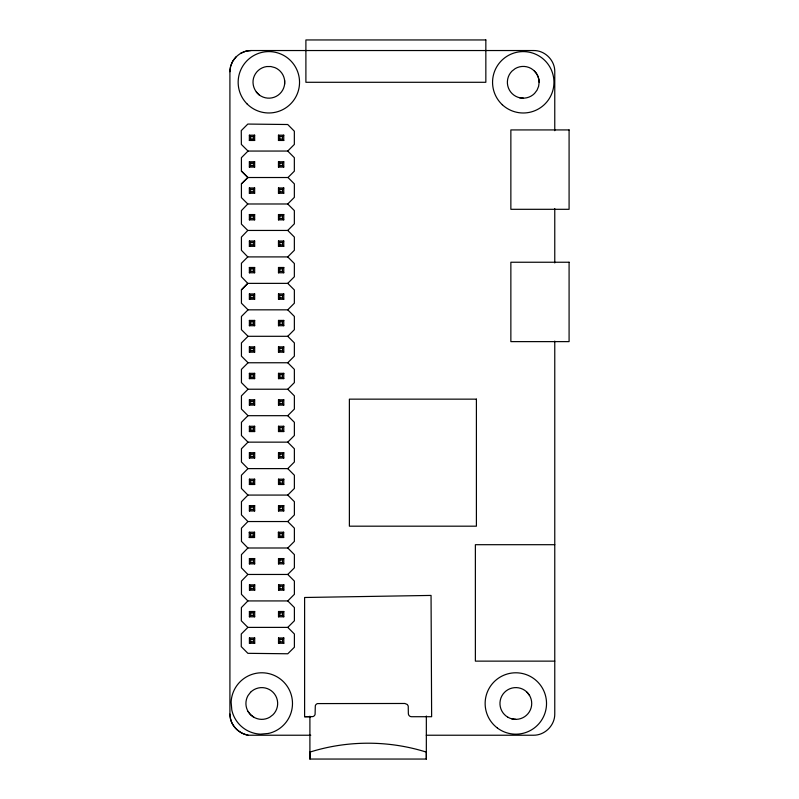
<?xml version="1.0" encoding="UTF-8"?>
<svg xmlns="http://www.w3.org/2000/svg" width="799" height="799" viewBox="0 0 799 799"><rect width="100%" height="100%" fill="white"/><g stroke="black" fill="none" stroke-linecap="round" stroke-linejoin="round"><path stroke-width="1.2" d="M426.346 716.014L426.336 759.05L309.902 759.05L309.902 716.174M310.771 735.23L248.249 735.23C238.032 733.482 229.643 724.214 229.922 713.697L229.912 71.71C229.842 60.384 239.74 50.477 251.066 50.537L533.592 50.537C544.918 50.297 554.995 60.394 554.766 71.71L554.766 130.706M539.135 82.167L538.626 86.272L537.068 90.117L534.571 93.423A15.88 15.88 0 0 1 512.119 93.613A15.88 15.88 0 0 1 511.939 71.151L515.205 68.604A15.88 15.88 0 0 1 531.085 68.474C535.899 71.311 538.995 76.574 539.135 82.167A15.88 15.88 0 0 0 534.391 70.971M229.912 71.71L230.641 66.227L232.749 61.124L236.114 56.739M248.04 151.061L241.368 144.439L241.268 130.607L247.83 124.065L287.73 124.514L294.342 131.206L294.342 144.439L287.73 151.051L248.04 151.061L241.418 157.673L241.418 171.176L247.77 177.518L288 177.518L294.352 183.87L294.352 197.363L287.73 203.985L247.78 203.985L241.428 210.596L241.428 224.1L247.78 230.452L287.74 230.442L294.352 237.063L294.352 250.287L287.74 256.908L247.78 256.908L241.428 263.261L241.428 276.754L247.78 283.375L287.74 283.365L294.362 289.987L294.362 303.221L287.74 309.832L248.05 309.832L241.438 316.454L241.438 329.687L248.05 336.299L287.75 336.299L294.362 342.911L294.362 356.144L287.75 362.756L248.06 362.766L241.438 369.378L241.438 382.611L248.03 389.223L287.75 389.223L294.372 382.601L294.362 369.378L287.75 362.756M247.78 230.452L241.428 237.063L241.428 250.297L247.78 256.908M241.428 289.987L247.78 283.375L241.428 289.727L241.438 303.221L248.05 309.832M287.77 600.928L294.392 594.306L294.382 581.073L287.77 574.461L247.87 574.461L241.458 581.083L241.458 594.316L247.88 600.928L287.77 600.928L294.392 607.54L294.392 620.773L287.77 627.385L247.88 627.395L241.268 634.006L241.268 646.631L247.88 653.322L287.78 653.772L294.392 647.23L294.392 633.997L287.77 627.385M247.9 548.004L241.458 541.382L241.458 528.159L247.92 521.537L287.76 521.537L294.382 528.149L294.382 541.382L287.77 547.994L247.9 548.004L241.458 554.616L241.458 567.849L247.87 574.461M247.88 600.928L241.408 607.54L241.318 620.773L247.88 627.395M287.76 521.537L294.382 514.916L294.382 501.682L287.76 495.07L247.94 495.08L241.448 501.692L241.458 514.926L247.92 521.537M287.75 389.223L294.372 395.835L294.372 409.068L287.75 415.68L248.01 415.69L241.448 422.301L241.448 435.535L247.99 442.147L287.76 442.147L294.372 448.758L294.372 461.992L287.76 468.613L247.96 468.613L241.448 475.225L241.448 488.459L247.94 495.08M247.99 442.147L241.448 448.768L241.448 462.002L247.96 468.613M248.03 389.223L241.438 395.845L241.448 409.068L248.01 415.69M249.358 140.464L250.676 139.146L250.676 136.499L249.358 135.181L254.651 135.181L254.651 140.464L249.358 140.464L249.358 135.181M250.676 136.499L253.323 136.499L254.651 135.181M249.358 167.061L250.686 165.743L250.686 163.096L249.358 161.768L254.651 161.768L254.651 167.061L249.358 167.061L249.358 161.768M254.651 167.061L253.333 165.743L253.333 163.096L254.651 161.768M278.461 140.464L279.79 139.146L279.79 136.499L278.461 135.181L278.461 140.464L283.755 140.464L283.755 135.181L278.461 135.181M279.79 136.499L282.437 136.499L283.755 135.181M247.78 203.985L241.428 197.633L241.418 183.87L247.77 177.518M249.358 193.258L250.686 191.94L253.333 191.94L254.651 193.258L249.358 193.258L249.358 187.975L254.651 187.975L254.651 193.258M253.333 191.94L253.333 189.293L254.651 187.975M278.471 167.061L279.79 165.743L282.437 165.743L283.765 167.061L278.471 167.061L278.471 161.768L283.765 161.768L283.765 167.061M282.437 165.743L282.437 163.096L283.765 161.768M288 177.518L294.342 171.166L294.342 157.673L287.73 151.051M249.368 219.855L250.686 218.536L253.333 218.536L254.661 219.855L249.368 219.855L249.368 214.561L254.661 214.561L254.661 219.855M253.333 218.536L253.333 215.89L254.661 214.561M278.471 193.258L279.79 191.94L282.437 191.94L283.765 193.258L278.471 193.258L278.471 187.975L283.765 187.975L283.765 193.258M282.437 191.94L282.437 189.293L283.765 187.975M249.368 246.322L250.686 244.993L253.333 244.993L254.661 246.322L249.368 246.322L249.368 241.028L254.661 241.028L254.661 246.322M253.333 244.993L253.333 242.347L254.661 241.028M278.471 219.855L279.8 218.536L282.447 218.536L283.765 219.855L283.765 214.561L278.471 214.561L278.471 219.855L283.765 219.855M282.447 218.536L282.447 215.89L283.765 214.561M287.74 230.442L294.352 223.83L294.352 210.596L287.73 203.985M249.368 272.779L250.696 271.46L253.343 271.46L254.661 272.779L249.368 272.779L249.368 267.495L254.661 267.495L254.661 272.779M253.343 271.46L253.343 268.814L254.661 267.495M278.471 246.322L279.8 244.993L282.447 244.993L283.765 246.322L278.471 246.322L278.471 241.028L283.765 241.028L283.765 246.322M282.447 244.993L282.447 242.347L283.765 241.028M249.368 299.245L250.696 297.927L253.343 297.927L254.661 299.245L249.368 299.245L249.368 293.952L254.661 293.952L254.661 299.245M253.343 297.927L253.343 295.28L254.661 293.952M278.481 272.779L279.8 271.46L282.447 271.46L283.775 272.779L278.481 272.779L278.481 267.495L283.775 267.495L283.775 272.779M282.447 271.46L282.447 268.814L283.775 267.495M287.74 283.365L294.352 276.754L294.352 263.52L287.74 256.908M249.378 325.712L250.696 324.384L253.343 324.384L254.671 325.712L254.671 320.419L249.378 320.419L249.378 325.712L254.671 325.712M253.343 324.384L253.343 321.737L254.671 320.419M278.481 299.245L279.8 297.927L282.447 297.927L283.775 299.245L283.775 293.952L278.481 293.952L278.481 299.245L283.775 299.245M282.447 297.927L282.447 295.28L283.775 293.952M248.05 336.299L241.438 342.911L241.438 356.144L248.06 362.766M249.378 352.169L250.696 350.851L253.343 350.851L254.671 352.169L249.378 352.169L249.378 346.876L254.671 346.876L254.671 352.169M253.343 350.851L253.343 348.204L254.671 346.876M278.481 325.712L279.81 324.384L279.81 321.737L278.481 320.419L283.775 320.419L283.775 325.712L278.481 325.712L278.481 320.419M283.775 325.712L282.456 324.384L282.456 321.737L283.775 320.419M287.75 336.299L294.362 329.677L294.362 316.444L287.74 309.832M249.378 378.636L250.706 377.308L253.353 377.308L254.671 378.636L249.378 378.636L249.378 373.343L254.671 373.343L254.671 378.636M253.353 377.308L253.353 374.661L254.671 373.343M278.481 352.169L279.81 350.851L282.456 350.851L283.775 352.169L283.775 346.876L278.481 346.876L278.481 352.169L283.775 352.169M282.456 350.851L282.456 348.204L283.775 346.876M249.378 405.093L250.706 403.775L253.353 403.775L254.671 405.093L249.378 405.093L249.378 399.81L254.671 399.81L254.671 405.093M253.353 403.775L253.353 401.128L254.671 399.81M278.491 378.636L279.81 377.308L282.456 377.308L283.785 378.636L283.785 373.343L278.491 373.343L278.491 378.636L283.785 378.636M282.456 377.308L282.456 374.661L283.785 373.343M249.388 431.56L250.706 430.242L253.353 430.242L254.681 431.56L249.388 431.56L249.388 426.267L254.681 426.267L254.681 431.56M253.353 430.242L253.353 427.595L254.681 426.267M278.491 405.093L279.81 403.775L282.456 403.775L283.785 405.093L283.785 399.81L278.491 399.81L278.491 405.093L283.785 405.093M282.456 403.775L282.456 401.128L283.785 399.81M249.388 458.027L250.706 456.698L253.353 456.698L254.681 458.027L249.388 458.027L249.388 452.733L254.681 452.733L254.681 458.027M253.353 456.698L253.353 454.052L254.681 452.733M278.491 431.56L279.82 430.242L282.466 430.242L283.785 431.56L278.491 431.56L278.491 426.267L283.785 426.267L283.785 431.56M282.466 430.242L282.466 427.595L283.785 426.267M287.76 442.147L294.372 435.525L294.372 422.301L287.75 415.68M249.388 484.484L250.716 483.165L253.363 483.165L254.681 484.484L254.681 479.19L249.388 479.19L249.388 484.484L254.681 484.484M253.363 483.165L253.363 480.519L254.681 479.19M278.491 458.027L279.82 456.698L282.466 456.698L283.785 458.027L278.491 458.027L278.491 452.733L283.785 452.733L283.785 458.027M282.466 456.698L282.466 454.052L283.785 452.733M249.388 510.951L250.716 509.622L253.363 509.622L254.681 510.951L254.681 505.657L249.388 505.657L249.388 510.951L254.681 510.951M253.363 509.622L253.363 506.975L254.681 505.657M278.501 484.484L279.82 483.165L282.466 483.165L283.795 484.484L283.795 479.19L278.501 479.19L278.501 484.484L283.795 484.484M282.466 483.165L282.466 480.519L283.795 479.19M287.76 495.07L294.382 488.459L294.372 475.225L287.76 468.613M249.268 537.517L250.596 536.189L253.243 536.189L254.561 537.517L254.561 532.224L249.268 532.224L249.268 537.517L254.561 537.517M253.243 536.189L253.243 533.542L254.561 532.224M278.501 510.951L279.82 509.622L282.466 509.622L283.795 510.951L278.501 510.951L278.501 505.657L283.795 505.657L283.795 510.951M282.466 509.622L282.466 506.975L283.795 505.657M249.398 563.874L250.716 562.556L250.716 559.909L249.398 558.581L249.398 563.874L254.691 563.874L254.691 558.581L249.398 558.581M254.691 563.874L253.363 562.556L253.363 559.909L254.691 558.581M278.382 537.517L279.7 536.189L282.347 536.189L283.675 537.517L278.382 537.517L278.382 532.224L283.675 532.224L283.675 537.517M282.347 536.189L282.347 533.542L283.675 532.224M249.458 590.151L250.776 588.823L253.423 588.823L254.751 590.151L249.458 590.151L249.458 584.858L254.751 584.858L254.751 590.151M253.423 588.823L253.423 586.186L254.751 584.858M278.501 563.874L279.83 562.556L282.476 562.556L283.795 563.874L278.501 563.874L278.501 558.581L283.795 558.581L283.795 563.874M282.476 562.556L282.476 559.909L283.795 558.581M287.77 574.461L294.382 567.839L294.382 554.616L287.77 547.994M249.398 616.798L250.726 615.48L253.373 615.48L254.691 616.798L254.691 611.505L249.398 611.505L249.398 616.798L254.691 616.798M253.373 615.48L253.373 612.833L254.691 611.505M278.561 590.151L279.89 588.823L282.536 588.823L283.855 590.151L278.561 590.151L278.561 584.858L283.855 584.858L283.855 590.151M282.536 588.823L282.536 586.186L283.855 584.858M249.408 643.265L250.726 641.937L250.726 639.29L249.408 637.972L249.408 643.265L254.701 643.265L254.701 637.972L249.408 637.972M250.726 639.29L253.373 639.29L254.701 637.972M278.511 616.798L279.83 615.48L282.476 615.48L283.805 616.798L283.805 611.505L278.511 611.505L278.511 616.798L283.805 616.798M282.476 615.48L282.476 612.833L283.805 611.505M278.511 643.265L279.84 641.937L279.84 639.29L278.511 637.972L283.805 637.972L283.805 643.265L278.511 643.265L278.511 637.972M283.805 643.265L282.486 641.937L282.486 639.29L283.805 637.972M241.418 183.87L248.04 177.518L241.418 170.906M240.499 53.373L245.603 51.256L251.086 50.537M304.609 716.713L312.838 716.603A3.176 3.176 0 0 0 315.086 714.356L315.305 705.837A3.176 3.176 0 0 1 317.553 703.589L404.853 703.48L407.32 704.498L408.229 706.066L408.349 713.537A3.176 3.176 0 0 0 411.525 716.713L431.63 716.713L431.051 595.425L304.609 597.492L304.609 716.713L310.781 716.713M250.676 139.146L253.323 139.146L254.651 140.464M279.79 139.146L282.437 139.146L283.755 140.464M250.686 163.096L253.333 163.096M278.471 161.768L279.79 163.096L282.437 163.096M250.686 165.743L253.333 165.743M249.358 187.975L250.686 189.293L253.333 189.293M278.471 187.975L279.79 189.293L282.437 189.293M249.368 214.561L250.686 215.89L253.333 215.89M278.471 214.561L279.8 215.89L282.447 215.89M249.368 241.028L250.686 242.347L253.333 242.347M278.471 241.028L279.8 242.347L282.447 242.347M249.368 267.495L250.696 268.814L253.343 268.814M278.481 267.495L279.8 268.814L282.447 268.814M249.368 293.952L250.696 295.28L253.343 295.28M278.481 293.952L279.8 295.28L282.447 295.28M249.378 320.419L250.696 321.737L253.343 321.737M279.81 321.737L282.456 321.737M279.81 324.384L282.456 324.384M249.378 346.876L250.696 348.204L253.343 348.204M278.481 346.876L279.81 348.204L282.456 348.204M249.378 373.343L250.706 374.661L253.353 374.661M278.491 373.343L279.81 374.661L282.456 374.661M249.378 399.81L250.706 401.128L253.353 401.128M278.491 399.81L279.81 401.128L282.456 401.128M249.388 426.267L250.706 427.595L253.353 427.595M278.491 426.267L279.82 427.595L282.466 427.595M249.388 452.733L250.706 454.052L253.353 454.052M278.491 452.733L279.82 454.052L282.466 454.052M249.388 479.19L250.716 480.519L253.363 480.519M278.501 479.19L279.82 480.519L282.466 480.519M249.388 505.657L250.716 506.975L253.363 506.975M278.501 505.657L279.82 506.975L282.466 506.975M249.268 532.224L250.596 533.542L253.243 533.542M278.382 532.224L279.7 533.542L282.347 533.542M554.766 544.698L475.375 544.698L475.375 661.133L554.766 661.133M250.716 559.909L253.363 559.909M278.501 558.581L279.83 559.909L282.476 559.909M250.716 562.556L253.363 562.556M249.458 584.858L250.776 586.186L253.423 586.186M278.561 584.858L279.89 586.186L282.536 586.186M249.398 611.505L250.726 612.833L253.373 612.833M278.511 611.505L279.83 612.833L282.476 612.833M279.84 639.29L282.486 639.29M250.726 641.937L253.373 641.937L254.701 643.265M279.84 641.937L282.486 641.937M426.267 735.23L533.592 735.23C544.928 735.3 554.836 725.392 554.766 714.066L554.766 341.093M519.27 97.658L523.385 98.167M511.72 718.82L515.834 719.36M230.551 719.19C232.669 727.519 239.93 733.632 248.249 735.23M256.299 92.005L259.236 94.931A15.88 15.88 0 0 0 282.636 90.167A15.88 15.88 0 0 0 274.866 67.595L270.861 66.537L266.716 66.557A15.88 15.88 0 0 0 253.103 80.28C252.464 85.873 254.891 91.436 259.236 94.931M253.852 717.232L250.566 714.706L248.04 711.42M527.06 692.254L529.587 695.539M229.912 714.066L230.591 719.36M284.584 80.15L284.604 84.295M554.766 208.609L554.766 262.941M426.336 759.05L426.336 752.109C388.743 740.244 347.495 740.244 309.902 752.109L309.902 759.05M282.437 136.499L282.437 139.146M279.79 163.096L279.79 165.743M279.79 189.293L279.79 191.94M279.8 215.89L279.8 218.536M279.8 242.347L279.8 244.993M279.8 268.814L279.8 271.46M279.8 295.28L279.8 297.927M279.81 348.204L279.81 350.851M279.81 374.661L279.81 377.308M279.81 401.128L279.81 403.775M279.82 427.595L279.82 430.242M279.82 454.052L279.82 456.698M279.82 480.519L279.82 483.165M279.82 506.975L279.82 509.622M279.83 559.909L279.83 562.556M279.89 586.186L279.89 588.823M279.83 612.833L279.83 615.48M279.7 533.542L279.7 536.189M253.323 136.499L253.323 139.146M253.373 639.29L253.373 641.937M250.686 189.293L250.686 191.94M250.686 215.89L250.686 218.536M250.686 242.347L250.686 244.993M250.696 268.814L250.696 271.46M250.696 295.28L250.696 297.927M250.696 321.737L250.696 324.384M250.696 348.204L250.696 350.851M250.706 374.661L250.706 377.308M250.706 401.128L250.706 403.775M250.706 427.595L250.706 430.242M250.706 454.052L250.706 456.698M250.716 480.519L250.716 483.165M250.716 506.975L250.716 509.622M250.776 586.186L250.776 588.823M250.726 612.833L250.726 615.48M250.596 533.542L250.596 536.189M250.566 692.254L248.04 695.539A15.88 15.88 0 0 0 269.732 717.232L273.018 714.706A15.88 15.88 0 0 0 273.018 692.254A15.88 15.88 0 0 0 250.566 692.254M268.444 733.452L260.454 734.151A30.702 30.702 0 0 1 231.82 710.131L231.121 702.151A30.702 30.702 0 0 1 260.444 672.808A30.702 30.702 0 0 1 292.224 699.465A30.702 30.702 0 0 1 268.444 733.452M485.842 39.95L305.897 39.95L305.897 82.287L485.842 82.287L485.842 39.95M569.088 129.927L510.861 129.927L510.861 209.308L569.088 209.308L569.088 129.927M569.088 262.242L510.861 262.242L510.861 341.622L569.088 341.622L569.088 262.242M476.404 399.15L349.383 399.15L349.383 526.181L476.404 526.181L476.404 399.15M507.894 717.232A15.88 15.88 0 0 0 531.715 703.48A15.88 15.88 0 0 0 507.894 689.727A15.88 15.88 0 0 0 507.894 717.232M247.221 104.07A30.702 30.702 0 0 0 298.526 90.127A30.702 30.702 0 0 0 260.804 52.664A30.702 30.702 0 0 0 247.221 104.07M502.311 104.739A30.702 30.702 0 0 0 553.168 89.198A30.702 30.702 0 0 0 514.286 52.934A30.702 30.702 0 0 0 502.311 104.739M497.397 728.029A30.702 30.702 0 0 0 546.306 707.165A30.702 30.702 0 0 0 503.789 675.245A30.702 30.702 0 0 0 497.397 728.029"/></g></svg>
